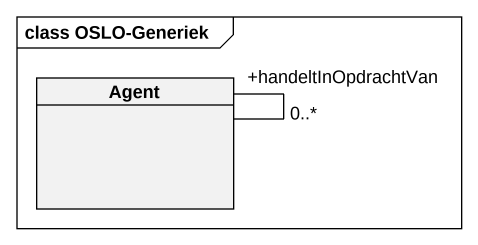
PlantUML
@startuml
mainframe class OSLO-Generiek
hide circle
hide empty members
class "Agent" as Agent_
Agent_ -- "+handeltInOpdrachtVan\n0..*" Agent_
@enduml
